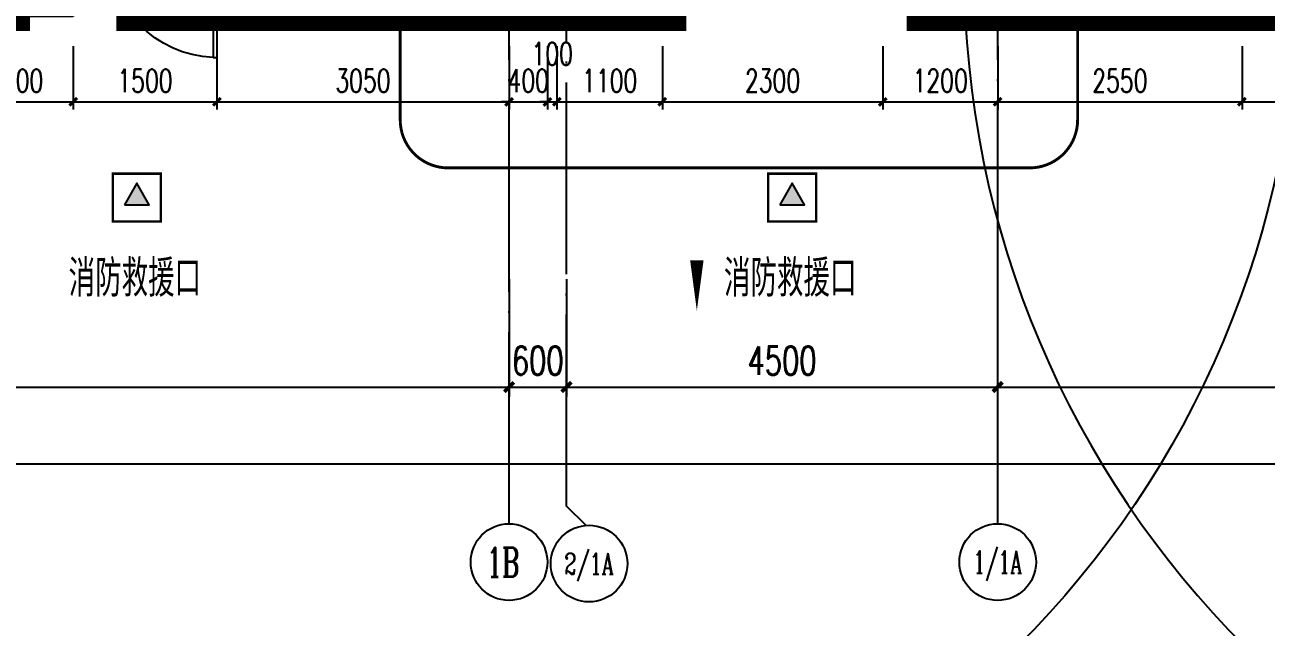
# Model space of a CAD drawing. Extents: x -821772 to -21949, y 506164 to 1049594.
# Drawn here: x -149508 to -136552, y 734747 to 741033 of the extents above; entities that cross this region are included whole.
import ezdxf
from ezdxf.enums import TextEntityAlignment as Align
from ezdxf.xclip import XClip

# ---------------------------------------------------------------- set-up
doc = ezdxf.new("R2010")
doc.units = 0
doc.header["$LTSCALE"] = 1000
doc.header["$MEASUREMENT"] = 0
doc.header["$XCLIPFRAME"] = 2
for name, pattern in [('10平面20250807_t3$0$10平面$0$DASH', [0.35, 0.25, -0.1]), ('10平面20250807_t3$0$DASH', [0.35, 0.25, -0.1]), ('10平面20250807_t3$0$DOTE', [2.42, 2, -0.2, 0.02, -0.2]), ('DASH', [0.35, 0.25, -0.1])]:
    doc.linetypes.add(name, pattern=pattern)
doc.layers.get('Defpoints').update_dxf_attribs({"color": 210})
doc.layers.add('1-防火分区线', color=201, linetype='DASH', lineweight=50)
for name, color, linetype in [('10平面20250807_t3$0$10平面$0$WINDOW', 8, 'Continuous'), ('10平面20250807_t3$0$10平面$0$WINDOW_TEXT', 8, 'Continuous'), ('10平面20250807_t3$0$A-AXIS-D', 8, 'Continuous'), ('10平面20250807_t3$0$A-AXIS-DOTE', 8, '10平面20250807_t3$0$DOTE'), ('10平面20250807_t3$0$A-AXIS-DP', 8, 'Continuous'), ('10平面20250807_t3$0$A-AXIS-SYMB', 8, 'Continuous'), ('10平面20250807_t3$0$A-LIN-V', 8, 'Continuous'), ('10平面20250807_t3$0$A-TEXT', 8, 'Continuous'), ('10平面20250807_t3$0$AS-WALL', 8, 'Continuous'), ('10平面20250807_t3$0$DIM_ELEV', 8, 'Continuous'), ('10平面20250807_t3$0$PUB_HATCH', 8, 'Continuous'), ('10平面20250807_t3$0$PUB_TEXT', 8, 'Continuous'), ('10平面20250807_t3$0$RP-N2-01$0$$0$A-WIND-J', 8, 'Continuous'), ('10平面20250807_t3$0$RP-N2-01$0$A-WIND-J', 8, 'Continuous'), ('10平面20250807_t3$0$SB_ZF消火栓', 10, 'Continuous')]:
    doc.layers.add(name, color=color, linetype=linetype)
doc.styles.add('10平面20250807_t3$0$10平面$0$_TCH_WINDOW', font='SIMPLEX', dxfattribs={"height": 3.5, "bigfont": 'GBCBIG'})
doc.styles.add('10平面20250807_t3$0$_TCH_AXIS', font='COMPLEX', dxfattribs={"bigfont": 'GBCBIG'})
doc.styles.add('10平面20250807_t3$0$_TCH_DIM', font='SIMPLEX', dxfattribs={"bigfont": 'GBCBIG'})
doc.styles.add('10平面20250807_t3$0$_TCH_DIM_T3', font='SIMPLEX', dxfattribs={"width": 0.705882, "bigfont": 'GBCBIG'})
doc.dimstyles.new('10平面20250807_t3$0$_TCH_ARCH&&100', dxfattribs={"dimtxt": 297.5, "dimasz": 100, "dimexe": 100, "dimexo": 100, "dimgap": 126.25, "dimtad": 1, "dimdec": 0, "dimzin": 0, "dimdsep": 46, "dimtxsty": '10平面20250807_t3$0$_TCH_DIM_T3', "dimblk": '10平面20250807_t3$0$_ArchTick', "dimcen": 0.09, "dimclrt": 7, "dimazin": 2, "dimtfac": 1, "dimtdec": 0, "dimtix": 1, "dimtmove": 2, "dimatfit": 3, "dimfxl": 0, "dimtolj": 1, "dimtzin": 0, "dimarcsym": 0})
doc.dimstyles.new('10平面20250807_t3$0$_TCH_ARCH&&80', dxfattribs={"dimtxt": 238, "dimasz": 80, "dimexe": 80, "dimexo": 80, "dimgap": 101, "dimtad": 1, "dimdec": 0, "dimzin": 0, "dimdsep": 46, "dimtxsty": '10平面20250807_t3$0$_TCH_DIM_T3', "dimblk": '10平面20250807_t3$0$_ArchTick', "dimcen": 0.09, "dimclrt": 7, "dimazin": 2, "dimtfac": 1, "dimtdec": 0, "dimtix": 1, "dimtmove": 2, "dimatfit": 3, "dimfxl": 0, "dimtolj": 1, "dimtzin": 0, "dimarcsym": 0})
pattern_1 = [(45, (60, 0), (-60.0001, 60.0001), []), (135, (60, 0), (-60.0001, -60.0001), [])]

# ---------------------------------------------------------------- blocks, each defined once
blk = doc.blocks.new('10平面20250807_t3$0$_ArchTick')
at = {"color": 0, "linetype": 'ByBlock', "const_width": 0.4}
blk.add_lwpolyline([(-0.5, -0.5), (0.5, 0.5)], dxfattribs=at)
blk = doc.blocks.new('*D10019')
at = {"layer": '10平面20250807_t3$0$A-AXIS-D', "color": 0, "lineweight": -2}
for p, q in [((59782, -66440), (59782, -67667)), ((76282, -66440), (76282, -67667)), ((59782, -67567), (76282, -67567))]:
    blk.add_line(p, q, dxfattribs=at)
at = {"layer": 'Defpoints', "color": 0}
for p in [(59782, -66340), (76282, -66340), (76282, -67567)]:
    blk.add_point(p, dxfattribs=at)
at = {"layer": '10平面20250807_t3$0$A-AXIS-D', "color": 0, "lineweight": -2, "xscale": 100, "yscale": 100, "zscale": 100, "rotation": 180}
blk.add_blockref('10平面20250807_t3$0$_ArchTick', (59782, -67567), dxfattribs=at)
at = {"layer": '10平面20250807_t3$0$A-AXIS-D', "color": 0, "lineweight": -2, "xscale": 100, "yscale": 100, "zscale": 100}
blk.add_blockref('10平面20250807_t3$0$_ArchTick', (76282, -67567), dxfattribs=at)
at = {"layer": '10平面20250807_t3$0$A-AXIS-D', "color": 7, "insert": (68032, -67292), "char_height": 297.5, "attachment_point": 5, "style": '10平面20250807_t3$0$_TCH_DIM_T3'}
blk.add_mtext('\\A1;16500', dxfattribs=at)
blk = doc.blocks.new('*D10020')
at = {"layer": '10平面20250807_t3$0$A-AXIS-D', "color": 0, "lineweight": -2}
for p, q in [((76282, -66440), (76282, -67667)), ((76882, -66440), (76882, -67667)), ((76282, -67567), (76882, -67567))]:
    blk.add_line(p, q, dxfattribs=at)
at = {"layer": 'Defpoints', "color": 0}
for p in [(76282, -66340), (76882, -66340), (76882, -67567)]:
    blk.add_point(p, dxfattribs=at)
at = {"layer": '10平面20250807_t3$0$A-AXIS-D', "color": 0, "lineweight": -2, "xscale": 100, "yscale": 100, "zscale": 100, "rotation": 180}
blk.add_blockref('10平面20250807_t3$0$_ArchTick', (76282, -67567), dxfattribs=at)
at = {"layer": '10平面20250807_t3$0$A-AXIS-D', "color": 0, "lineweight": -2, "xscale": 100, "yscale": 100, "zscale": 100}
blk.add_blockref('10平面20250807_t3$0$_ArchTick', (76882, -67567), dxfattribs=at)
at = {"layer": '10平面20250807_t3$0$A-AXIS-D', "color": 7, "insert": (76582, -67292), "char_height": 297.5, "attachment_point": 5, "style": '10平面20250807_t3$0$_TCH_DIM_T3'}
blk.add_mtext('\\A1;600', dxfattribs=at)
blk = doc.blocks.new('*D10021')
at = {"layer": '10平面20250807_t3$0$A-AXIS-D', "color": 0, "lineweight": -2}
for p, q in [((76882, -66440), (76882, -67667)), ((81382, -66440), (81382, -67667)), ((76882, -67567), (81382, -67567))]:
    blk.add_line(p, q, dxfattribs=at)
at = {"layer": 'Defpoints', "color": 0}
for p in [(76882, -66340), (81382, -66340), (81382, -67567)]:
    blk.add_point(p, dxfattribs=at)
at = {"layer": '10平面20250807_t3$0$A-AXIS-D', "color": 0, "lineweight": -2, "xscale": 100, "yscale": 100, "zscale": 100, "rotation": 180}
blk.add_blockref('10平面20250807_t3$0$_ArchTick', (76882, -67567), dxfattribs=at)
at = {"layer": '10平面20250807_t3$0$A-AXIS-D', "color": 0, "lineweight": -2, "xscale": 100, "yscale": 100, "zscale": 100}
blk.add_blockref('10平面20250807_t3$0$_ArchTick', (81382, -67567), dxfattribs=at)
at = {"layer": '10平面20250807_t3$0$A-AXIS-D', "color": 7, "insert": (79132, -67292), "char_height": 297.5, "attachment_point": 5, "style": '10平面20250807_t3$0$_TCH_DIM_T3'}
blk.add_mtext('\\A1;4500', dxfattribs=at)
blk = doc.blocks.new('*D10022')
at = {"layer": '10平面20250807_t3$0$A-AXIS-D', "color": 0, "lineweight": -2}
for p, q in [((81382, -66440), (81382, -67667)), ((91882, -66440), (91882, -67667)), ((81382, -67567), (91882, -67567))]:
    blk.add_line(p, q, dxfattribs=at)
at = {"layer": 'Defpoints', "color": 0}
for p in [(81382, -66340), (91882, -66340), (91882, -67567)]:
    blk.add_point(p, dxfattribs=at)
at = {"layer": '10平面20250807_t3$0$A-AXIS-D', "color": 0, "lineweight": -2, "xscale": 100, "yscale": 100, "zscale": 100, "rotation": 180}
blk.add_blockref('10平面20250807_t3$0$_ArchTick', (81382, -67567), dxfattribs=at)
at = {"layer": '10平面20250807_t3$0$A-AXIS-D', "color": 0, "lineweight": -2, "xscale": 100, "yscale": 100, "zscale": 100}
blk.add_blockref('10平面20250807_t3$0$_ArchTick', (91882, -67567), dxfattribs=at)
at = {"layer": '10平面20250807_t3$0$A-AXIS-D', "color": 7, "insert": (86632, -67292), "char_height": 297.5, "attachment_point": 5, "style": '10平面20250807_t3$0$_TCH_DIM_T3'}
blk.add_mtext('\\A1;10500', dxfattribs=at)
blk = doc.blocks.new('*D10024')
at = {"layer": '10平面20250807_t3$0$A-AXIS-D', "color": 0, "lineweight": -2}
for p, q in [((-33818, -66540), (-33818, -68467)), ((92682, -66540), (92682, -68467)), ((-33818, -68367), (92682, -68367))]:
    blk.add_line(p, q, dxfattribs=at)
at = {"layer": 'Defpoints', "color": 0}
for p in [(-33818, -66440), (92682, -66440), (92682, -68367)]:
    blk.add_point(p, dxfattribs=at)
at = {"layer": '10平面20250807_t3$0$A-AXIS-D', "color": 0, "lineweight": -2, "xscale": 100, "yscale": 100, "zscale": 100, "rotation": 180}
blk.add_blockref('10平面20250807_t3$0$_ArchTick', (-33818, -68367), dxfattribs=at)
at = {"layer": '10平面20250807_t3$0$A-AXIS-D', "color": 0, "lineweight": -2, "xscale": 100, "yscale": 100, "zscale": 100}
blk.add_blockref('10平面20250807_t3$0$_ArchTick', (92682, -68367), dxfattribs=at)
at = {"layer": '10平面20250807_t3$0$A-AXIS-D', "color": 7, "insert": (29432, -68092), "char_height": 297.5, "attachment_point": 5, "style": '10平面20250807_t3$0$_TCH_DIM_T3'}
blk.add_mtext('\\A1;126500', dxfattribs=at)
blk = doc.blocks.new('10平面20250807_t3$0$10平面$0$$DorLib2D$00000126')
at = {"color": 0, "linetype": 'Continuous'}
for p, q in [((-0.532, 0.5), (-0.532, 0.9)), ((0.532, 0.9), (0.532, 0.5))]:
    blk.add_line(p, q, dxfattribs=at)
at = {"color": 0, "linetype": '10平面20250807_t3$0$10平面$0$DASH'}
for p, q in [((-0.532, 0.9), (0.532, 0.9)), ((-0.532, 0.5), (0.532, 0.5))]:
    blk.add_line(p, q, dxfattribs=at)
blk = doc.blocks.new('10平面20250807_t3$0$DOOR2DLIB$SYSLIB$00000123')
at = {"color": 0}
for p, q in [((0.475, -0.0014), (0.475, 0.7521)), ((0.475, 0.7521), (0.5, 0.7521)), ((0.5, -0.0014), (0.5, 0.7521)), ((-0.5, 0), (-0.5, 0.252)), ((-0.475, 0.252), (-0.5, 0.252)), ((-0.475, 0), (-0.475, 0.252)), ((-0.475, 0), (-0.5, 0)), ((0.475, -0.0014), (0.5, -0.0014))]:
    blk.add_line(p, q, dxfattribs=at)
for centre, radius, start, end in [((0.5046, -0.0019), 0.7546, 92.24927, 179.72377), ((-0.5008, 0.0026), 0.2508, 359.78987, 84.09744)]:
    blk.add_arc(centre, radius, start, end, dxfattribs=at)
blk = doc.blocks.new('10平面20250807_t3$0$G$C325EBD4F')
at = {"layer": '10平面20250807_t3$0$PUB_HATCH'}
h = blk.add_hatch(dxfattribs=at)
h.set_pattern_fill('多孔材料', color=256, scale=30, style=0)
h.set_pattern_definition(pattern_1)
h.paths.add_polyline_path([(3700, -50), (3700, 250), (3400, 250)])
h = blk.add_hatch(dxfattribs=at)
h.set_pattern_fill('多孔材料', color=256, scale=30, style=0)
h.set_pattern_definition(pattern_1)
h.paths.add_polyline_path([(3700, -50), (3400, 250), (3400, -300), (3700, -600)])
h = blk.add_hatch(dxfattribs=at)
h.set_pattern_fill('多孔材料', color=256, scale=30, style=0)
h.set_pattern_definition(pattern_1)
h.paths.add_polyline_path([(5500, 250), (5200, 250), (5200, -50)])
h = blk.add_hatch(dxfattribs=at)
h.set_pattern_fill('多孔材料', color=256, scale=30, style=0)
h.set_pattern_definition(pattern_1)
h.paths.add_polyline_path([(5500, 250), (5200, -50), (5200, -600), (5500, -300)])
h = blk.add_hatch(dxfattribs=at)
h.set_pattern_fill('多孔材料', color=256, scale=30, style=0)
h.set_pattern_definition(pattern_1)
h.paths.add_polyline_path([(3700, -600), (3400, -300), (2500, -300), (2500, -600)])
h = blk.add_hatch(dxfattribs=at)
h.set_pattern_fill('多孔材料', color=256, scale=30, style=0)
h.set_pattern_definition(pattern_1)
h.paths.add_polyline_path([(6400, -300), (5500, -300), (5200, -600), (6400, -600)])
at = {"layer": '10平面20250807_t3$0$10平面$0$WINDOW'}
blk.add_line((5200, -50), (3700, -50), dxfattribs=at)
at = {"layer": '10平面20250807_t3$0$AS-WALL'}
for p, q in [((3700, 250), (3400, 250)), ((3400, 250), (3400, -300)), ((3700, -50), (3700, 250)), ((5500, 250), (5200, 250)), ((5200, 250), (5200, -50)), ((5500, 250), (5500, -300)), ((3700, -50), (3700, -600)), ((5200, -50), (5200, -600)), ((3400, -300), (2500, -300)), ((2500, -600), (2500, -300)), ((6400, -300), (5500, -300)), ((6400, -600), (6400, -300)), ((3700, -600), (2500, -600)), ((6400, -600), (5200, -600))]:
    blk.add_line(p, q, dxfattribs=at)
at = {"layer": '10平面20250807_t3$0$10平面$0$WINDOW'}
ref = blk.add_blockref('10平面20250807_t3$0$DOOR2DLIB$SYSLIB$00000123', (4450, 100), dxfattribs=dict(at, xscale=-1500, yscale=1500, zscale=300, rotation=180.0000000000445))
ref.add_attrib('A', 'MLC1584', (4117, 313), dxfattribs={"layer": '10平面20250807_t3$0$10平面$0$WINDOW_TEXT', "ltscale": 500, "height": 148.8, "style": '10平面20250807_t3$0$10平面$0$_TCH_WINDOW', "width": 0.705882})
ref = blk.add_blockref('10平面20250807_t3$0$10平面$0$$DorLib2D$00000126', (0, -450), dxfattribs=dict(at, xscale=5000, yscale=-300, zscale=300, rotation=180.0000000000008))
ref.add_attrib('A', 'JLM5050', (-301, -594), dxfattribs={"layer": '10平面20250807_t3$0$10平面$0$WINDOW_TEXT', "ltscale": 500, "height": 148.8, "style": '10平面20250807_t3$0$10平面$0$_TCH_WINDOW', "width": 0.705882})
blk = doc.blocks.new('10平面20250807_t3$0$RP-N2-01$0$$0$xfjy')
at = {"layer": '10平面20250807_t3$0$RP-N2-01$0$$0$A-WIND-J'}
h = blk.add_hatch(color=256, dxfattribs=at)
h.dxf.hatch_style = 1
h.paths.add_polyline_path([(1141876, -26214), (1142135, -26214), (1142005, -25989)])
at = {"layer": '10平面20250807_t3$0$RP-N2-01$0$$0$A-WIND-J', "const_width": 25}
blk.add_lwpolyline([(1141755, -25889), (1141755, -26389), (1142255, -26389), (1142255, -25889)], close=True, dxfattribs=at)
at = {"layer": '10平面20250807_t3$0$RP-N2-01$0$$0$A-WIND-J'}
for points in [[(1141755, -26389), (1142255, -26389), (1142255, -25889), (1141755, -25889)], [(1141876, -26214), (1142135, -26214), (1142005, -25989)]]:
    blk.add_lwpolyline(points, close=True, dxfattribs=at)
blk = doc.blocks.new('10平面20250807_t3$0$RP-N2-01$0$xfjy')
at = {"layer": '10平面20250807_t3$0$RP-N2-01$0$$0$A-WIND-J'}
blk.add_blockref('10平面20250807_t3$0$RP-N2-01$0$$0$xfjy', (0, 0), dxfattribs=at)
blk = doc.blocks.new('10平面20250807_t3$0$1232')
at = {"layer": '10平面20250807_t3$0$RP-N2-01$0$A-WIND-J'}
for p in [(-1290345, 765369, 0), (-1283505, 765369, 0)]:
    blk.add_blockref('10平面20250807_t3$0$RP-N2-01$0$xfjy', p, dxfattribs=at)
at = {"layer": '10平面20250807_t3$0$A-TEXT', "style": '10平面20250807_t3$0$_TCH_DIM'}
for p in [(-149051, 738197, 0), (-142211, 738197, 0)]:
    blk.add_text('消防救援口', height=384.1, dxfattribs=at).set_placement(p)
blk = doc.blocks.new('10平面20250807_t3$0$3132')
at = {"layer": '10平面20250807_t3$0$DIM_ELEV', "linetype": '10平面20250807_t3$0$DASH', "const_width": 30}
blk.add_lwpolyline([(-145090, 752900), (-139020, 752900, -0.414214), (-138520, 752400), (-138520, 740040, -0.414214), (-139020, 739540), (-145090, 739540, -0.414214), (-145590, 740040), (-145590, 752400, -0.414214)], format="xyb", close=True, dxfattribs=at)
blk = doc.blocks.new('10平面20250807_t3$0$A$C5D961328')
at = {"layer": '10平面20250807_t3$0$A-LIN-V', "ltscale": 500}
blk.add_circle((350, 40), 10001, dxfattribs=at)
blk = doc.blocks.new('10平面20250807_t3$0$234243242332')
at = {"layer": '10平面20250807_t3$0$SB_ZF消火栓'}
blk.add_blockref('10平面20250807_t3$0$A$C5D961328', (-146566, 741580), dxfattribs=at)
at = {"layer": '10平面20250807_t3$0$SB_ZF消火栓', "xscale": -1}
blk.add_blockref('10平面20250807_t3$0$A$C5D961328', (-129354, 741580), dxfattribs=at)
blk = doc.blocks.new('*D12291')
at = {"layer": '10平面20250807_t3$0$A-AXIS-DP', "color": 0, "lineweight": -2}
for p, q in [((-150204, 740810), (-150204, 740150)), ((-149004, 740810), (-149004, 740150)), ((-150204, 740230), (-149004, 740230))]:
    blk.add_line(p, q, dxfattribs=at)
at = {"layer": 'Defpoints', "color": 0}
for p in [(-150204, 740890), (-149004, 740890), (-149004, 740230)]:
    blk.add_point(p, dxfattribs=at)
at = {"layer": '10平面20250807_t3$0$A-AXIS-DP', "color": 0, "lineweight": -2, "xscale": 80, "yscale": 80, "zscale": 80, "rotation": 180}
blk.add_blockref('10平面20250807_t3$0$_ArchTick', (-150204, 740230), dxfattribs=at)
at = {"layer": '10平面20250807_t3$0$A-AXIS-DP', "color": 0, "lineweight": -2, "xscale": 80, "yscale": 80, "zscale": 80}
blk.add_blockref('10平面20250807_t3$0$_ArchTick', (-149004, 740230), dxfattribs=at)
at = {"layer": '10平面20250807_t3$0$A-AXIS-DP', "color": 7, "insert": (-149604, 740450), "char_height": 238, "attachment_point": 5, "style": '10平面20250807_t3$0$_TCH_DIM_T3'}
blk.add_mtext('\\A1;1200', dxfattribs=at)
blk = doc.blocks.new('*D12292')
at = {"layer": '10平面20250807_t3$0$A-AXIS-DP', "color": 0, "lineweight": -2}
for p, q in [((-149004, 740810), (-149004, 740150)), ((-147504, 740810), (-147504, 740150)), ((-149004, 740230), (-147504, 740230))]:
    blk.add_line(p, q, dxfattribs=at)
at = {"layer": 'Defpoints', "color": 0}
for p in [(-149004, 740890), (-147504, 740890), (-147504, 740230)]:
    blk.add_point(p, dxfattribs=at)
at = {"layer": '10平面20250807_t3$0$A-AXIS-DP', "color": 0, "lineweight": -2, "xscale": 80, "yscale": 80, "zscale": 80, "rotation": 180}
blk.add_blockref('10平面20250807_t3$0$_ArchTick', (-149004, 740230), dxfattribs=at)
at = {"layer": '10平面20250807_t3$0$A-AXIS-DP', "color": 0, "lineweight": -2, "xscale": 80, "yscale": 80, "zscale": 80}
blk.add_blockref('10平面20250807_t3$0$_ArchTick', (-147504, 740230), dxfattribs=at)
at = {"layer": '10平面20250807_t3$0$A-AXIS-DP', "color": 7, "insert": (-148254, 740450), "char_height": 238, "attachment_point": 5, "style": '10平面20250807_t3$0$_TCH_DIM_T3'}
blk.add_mtext('\\A1;1500', dxfattribs=at)
blk = doc.blocks.new('*D12293')
at = {"layer": '10平面20250807_t3$0$A-AXIS-DP', "color": 0, "lineweight": -2}
for p, q in [((-147504, 740810), (-147504, 740150)), ((-144454, 740810), (-144454, 740150)), ((-147504, 740230), (-144454, 740230))]:
    blk.add_line(p, q, dxfattribs=at)
at = {"layer": 'Defpoints', "color": 0}
for p in [(-147504, 740890), (-144454, 740890), (-144454, 740230)]:
    blk.add_point(p, dxfattribs=at)
at = {"layer": '10平面20250807_t3$0$A-AXIS-DP', "color": 0, "lineweight": -2, "xscale": 80, "yscale": 80, "zscale": 80, "rotation": 180}
blk.add_blockref('10平面20250807_t3$0$_ArchTick', (-147504, 740230), dxfattribs=at)
at = {"layer": '10平面20250807_t3$0$A-AXIS-DP', "color": 0, "lineweight": -2, "xscale": 80, "yscale": 80, "zscale": 80}
blk.add_blockref('10平面20250807_t3$0$_ArchTick', (-144454, 740230), dxfattribs=at)
at = {"layer": '10平面20250807_t3$0$A-AXIS-DP', "color": 7, "insert": (-145979, 740450), "char_height": 238, "attachment_point": 5, "style": '10平面20250807_t3$0$_TCH_DIM_T3'}
blk.add_mtext('\\A1;3050', dxfattribs=at)
blk = doc.blocks.new('*D12294')
at = {"layer": '10平面20250807_t3$0$A-AXIS-DP', "color": 0, "lineweight": -2}
for p, q in [((-144454, 740810), (-144454, 740150)), ((-144054, 740810), (-144054, 740150)), ((-144454, 740230), (-144534, 740230)), ((-144454, 740230), (-144054, 740230)), ((-144054, 740230), (-143974, 740230))]:
    blk.add_line(p, q, dxfattribs=at)
at = {"layer": 'Defpoints', "color": 0}
for p in [(-144454, 740890), (-144054, 740890), (-144054, 740230)]:
    blk.add_point(p, dxfattribs=at)
at = {"layer": '10平面20250807_t3$0$A-AXIS-DP', "color": 0, "lineweight": -2, "xscale": 80, "yscale": 80, "zscale": 80}
blk.add_blockref('10平面20250807_t3$0$_ArchTick', (-144454, 740230), dxfattribs=at)
at = {"layer": '10平面20250807_t3$0$A-AXIS-DP', "color": 0, "lineweight": -2, "xscale": 80, "yscale": 80, "zscale": 80, "rotation": 180}
blk.add_blockref('10平面20250807_t3$0$_ArchTick', (-144054, 740230), dxfattribs=at)
at = {"layer": '10平面20250807_t3$0$A-AXIS-DP', "color": 7, "insert": (-144254, 740450), "char_height": 238, "attachment_point": 5, "style": '10平面20250807_t3$0$_TCH_DIM_T3'}
blk.add_mtext('\\A1;400', dxfattribs=at)
blk = doc.blocks.new('*D12295')
at = {"layer": '10平面20250807_t3$0$A-AXIS-DP', "color": 0, "lineweight": -2}
for p, q in [((-144054, 740810), (-144054, 740150)), ((-143954, 740810), (-143954, 740150)), ((-144054, 740230), (-144134, 740230)), ((-144054, 740230), (-143954, 740230)), ((-143954, 740230), (-143874, 740230))]:
    blk.add_line(p, q, dxfattribs=at)
at = {"layer": 'Defpoints', "color": 0}
for p in [(-144054, 740890), (-143954, 740890), (-143954, 740230)]:
    blk.add_point(p, dxfattribs=at)
at = {"layer": '10平面20250807_t3$0$A-AXIS-DP', "color": 0, "lineweight": -2, "xscale": 80, "yscale": 80, "zscale": 80}
blk.add_blockref('10平面20250807_t3$0$_ArchTick', (-144054, 740230), dxfattribs=at)
at = {"layer": '10平面20250807_t3$0$A-AXIS-DP', "color": 0, "lineweight": -2, "xscale": 80, "yscale": 80, "zscale": 80, "rotation": 180}
blk.add_blockref('10平面20250807_t3$0$_ArchTick', (-143954, 740230), dxfattribs=at)
at = {"layer": '10平面20250807_t3$0$A-AXIS-DP', "color": 7, "insert": (-144004, 740730), "char_height": 238, "attachment_point": 5, "style": '10平面20250807_t3$0$_TCH_DIM_T3'}
blk.add_mtext('\\A1;100', dxfattribs=at)
blk = doc.blocks.new('*D12296')
at = {"layer": '10平面20250807_t3$0$A-AXIS-DP', "color": 0, "lineweight": -2}
for p, q in [((-143954, 740810), (-143954, 740150)), ((-142854, 740810), (-142854, 740150)), ((-143954, 740230), (-142854, 740230))]:
    blk.add_line(p, q, dxfattribs=at)
at = {"layer": 'Defpoints', "color": 0}
for p in [(-143954, 740890), (-142854, 740890), (-142854, 740230)]:
    blk.add_point(p, dxfattribs=at)
at = {"layer": '10平面20250807_t3$0$A-AXIS-DP', "color": 0, "lineweight": -2, "xscale": 80, "yscale": 80, "zscale": 80, "rotation": 180}
blk.add_blockref('10平面20250807_t3$0$_ArchTick', (-143954, 740230), dxfattribs=at)
at = {"layer": '10平面20250807_t3$0$A-AXIS-DP', "color": 0, "lineweight": -2, "xscale": 80, "yscale": 80, "zscale": 80}
blk.add_blockref('10平面20250807_t3$0$_ArchTick', (-142854, 740230), dxfattribs=at)
at = {"layer": '10平面20250807_t3$0$A-AXIS-DP', "color": 7, "insert": (-143404, 740450), "char_height": 238, "attachment_point": 5, "style": '10平面20250807_t3$0$_TCH_DIM_T3'}
blk.add_mtext('\\A1;1100', dxfattribs=at)
blk = doc.blocks.new('*D12297')
at = {"layer": '10平面20250807_t3$0$A-AXIS-DP', "color": 0, "lineweight": -2}
for p, q in [((-142854, 740810), (-142854, 740150)), ((-140554, 740810), (-140554, 740150)), ((-142854, 740230), (-140554, 740230))]:
    blk.add_line(p, q, dxfattribs=at)
at = {"layer": 'Defpoints', "color": 0}
for p in [(-142854, 740890), (-140554, 740890), (-140554, 740230)]:
    blk.add_point(p, dxfattribs=at)
at = {"layer": '10平面20250807_t3$0$A-AXIS-DP', "color": 0, "lineweight": -2, "xscale": 80, "yscale": 80, "zscale": 80, "rotation": 180}
blk.add_blockref('10平面20250807_t3$0$_ArchTick', (-142854, 740230), dxfattribs=at)
at = {"layer": '10平面20250807_t3$0$A-AXIS-DP', "color": 0, "lineweight": -2, "xscale": 80, "yscale": 80, "zscale": 80}
blk.add_blockref('10平面20250807_t3$0$_ArchTick', (-140554, 740230), dxfattribs=at)
at = {"layer": '10平面20250807_t3$0$A-AXIS-DP', "color": 7, "insert": (-141704, 740450), "char_height": 238, "attachment_point": 5, "style": '10平面20250807_t3$0$_TCH_DIM_T3'}
blk.add_mtext('\\A1;2300', dxfattribs=at)
blk = doc.blocks.new('*D12298')
at = {"layer": '10平面20250807_t3$0$A-AXIS-DP', "color": 0, "lineweight": -2}
for p, q in [((-140554, 740810), (-140554, 740150)), ((-139354, 740810), (-139354, 740150)), ((-140554, 740230), (-139354, 740230))]:
    blk.add_line(p, q, dxfattribs=at)
at = {"layer": 'Defpoints', "color": 0}
for p in [(-140554, 740890), (-139354, 740890), (-139354, 740230)]:
    blk.add_point(p, dxfattribs=at)
at = {"layer": '10平面20250807_t3$0$A-AXIS-DP', "color": 0, "lineweight": -2, "xscale": 80, "yscale": 80, "zscale": 80, "rotation": 180}
blk.add_blockref('10平面20250807_t3$0$_ArchTick', (-140554, 740230), dxfattribs=at)
at = {"layer": '10平面20250807_t3$0$A-AXIS-DP', "color": 0, "lineweight": -2, "xscale": 80, "yscale": 80, "zscale": 80}
blk.add_blockref('10平面20250807_t3$0$_ArchTick', (-139354, 740230), dxfattribs=at)
at = {"layer": '10平面20250807_t3$0$A-AXIS-DP', "color": 7, "insert": (-139954, 740450), "char_height": 238, "attachment_point": 5, "style": '10平面20250807_t3$0$_TCH_DIM_T3'}
blk.add_mtext('\\A1;1200', dxfattribs=at)
blk = doc.blocks.new('*D12299')
at = {"layer": '10平面20250807_t3$0$A-AXIS-DP', "color": 0, "lineweight": -2}
for p, q in [((-139354, 740810), (-139354, 740150)), ((-136804, 740810), (-136804, 740150)), ((-139354, 740230), (-136804, 740230))]:
    blk.add_line(p, q, dxfattribs=at)
at = {"layer": 'Defpoints', "color": 0}
for p in [(-139354, 740890), (-136804, 740890), (-136804, 740230)]:
    blk.add_point(p, dxfattribs=at)
at = {"layer": '10平面20250807_t3$0$A-AXIS-DP', "color": 0, "lineweight": -2, "xscale": 80, "yscale": 80, "zscale": 80, "rotation": 180}
blk.add_blockref('10平面20250807_t3$0$_ArchTick', (-139354, 740230), dxfattribs=at)
at = {"layer": '10平面20250807_t3$0$A-AXIS-DP', "color": 0, "lineweight": -2, "xscale": 80, "yscale": 80, "zscale": 80}
blk.add_blockref('10平面20250807_t3$0$_ArchTick', (-136804, 740230), dxfattribs=at)
at = {"layer": '10平面20250807_t3$0$A-AXIS-DP', "color": 7, "insert": (-138079, 740450), "char_height": 238, "attachment_point": 5, "style": '10平面20250807_t3$0$_TCH_DIM_T3'}
blk.add_mtext('\\A1;2550', dxfattribs=at)
blk = doc.blocks.new('*D12300')
at = {"layer": '10平面20250807_t3$0$A-AXIS-DP', "color": 0, "lineweight": -2}
for p, q in [((-136804, 740810), (-136804, 740150)), ((-131804, 740810), (-131804, 740150)), ((-136804, 740230), (-131804, 740230))]:
    blk.add_line(p, q, dxfattribs=at)
at = {"layer": 'Defpoints', "color": 0}
for p in [(-136804, 740890), (-131804, 740890), (-131804, 740230)]:
    blk.add_point(p, dxfattribs=at)
at = {"layer": '10平面20250807_t3$0$A-AXIS-DP', "color": 0, "lineweight": -2, "xscale": 80, "yscale": 80, "zscale": 80, "rotation": 180}
blk.add_blockref('10平面20250807_t3$0$_ArchTick', (-136804, 740230), dxfattribs=at)
at = {"layer": '10平面20250807_t3$0$A-AXIS-DP', "color": 0, "lineweight": -2, "xscale": 80, "yscale": 80, "zscale": 80}
blk.add_blockref('10平面20250807_t3$0$_ArchTick', (-131804, 740230), dxfattribs=at)
at = {"layer": '10平面20250807_t3$0$A-AXIS-DP', "color": 7, "insert": (-134304, 740450), "char_height": 238, "attachment_point": 5, "style": '10平面20250807_t3$0$_TCH_DIM_T3'}
blk.add_mtext('\\A1;5000', dxfattribs=at)
blk = doc.blocks.new('10平面20250807_t3$0$dote')
at = {"layer": '10平面20250807_t3$0$A-AXIS-D'}
for centre in [(76282.2, -69393.9), (77117.3, -69410), (81382.2, -69393.9)]:
    blk.add_circle(centre, 400, dxfattribs=at)
at = {"layer": '10平面20250807_t3$0$A-AXIS-DOTE'}
for p, q in [((76282.2, -68993.9), (76282.2, 36606.4)), ((81382.2, -68993.9), (81382.2, 36662.3)), ((76882.2, -68810), (76882.2, 36400)), ((77087, -69011.1), (76882.2, -68810))]:
    blk.add_line(p, q, dxfattribs=at)
at = {"layer": '10平面20250807_t3$0$PUB_TEXT', "style": '10平面20250807_t3$0$_TCH_AXIS'}
for s, height, width, p, p2 in [('1B ', 307.25, 0.551724, (76048.1, -69547.5), (76516.3, -69547.5)), ('2/1A', 219.77, 0.65625, (76859.8, -69519.9), (77374.8, -69519.9)), ('1/1A', 232.83, 0.65625, (81127.5, -69510.3), (81636.9, -69510.3))]:
    blk.add_text(s, height=height, dxfattribs=dict(at, width=width)).set_placement(p, p2, align=Align.FIT)
at = {"layer": '10平面20250807_t3$0$A-AXIS-D'}
for base, p1, p2, picture, middle in [((92682.2, -68366.7), (-33817.8, -66440), (92682.2, -66440), '*D10024', (29432.2, -68091.7)), ((76282.2, -67566.7), (59782.2, -66340), (76282.2, -66340), '*D10019', (68032.2, -67291.7)), ((76882.2, -67566.7), (76282.2, -66340), (76882.2, -66340), '*D10020', (76582.2, -67291.7)), ((81382.2, -67566.7), (76882.2, -66340), (81382.2, -66340), '*D10021', (79132.2, -67291.7)), ((91882.2, -67566.7), (81382.2, -66340), (91882.2, -66340), '*D10022', (86632.2, -67291.7))]:
    dim = blk.add_linear_dim(base=base, p1=p1, p2=p2, angle=0, dimstyle='10平面20250807_t3$0$_TCH_ARCH&&100', override={"dimgap": 0}, dxfattribs=at)
    dim.commit()
    dim.dimension.update_dxf_attribs({"geometry": picture, "text_midpoint": middle, "dimtype": 129})
blk = doc.blocks.new('10平面20250807_t3')
at = {"layer": '10平面20250807_t3$0$A-AXIS-SYMB'}
blk.add_lwpolyline([(-142494.2, 739510, 0, 0, 0), (-142494.2, 738050, 0, 140, 0), (-142494.2, 738575, 0, 0, 0)], format="xyseb", dxfattribs=at)
for name, p in [('10平面20250807_t3$0$1232', (0, 0)), ('10平面20250807_t3$0$G$C325EBD4F', (-152704.2, 741720))]:
    blk.add_blockref(name, p)
at = {"layer": '10平面20250807_t3$0$A-AXIS-DP'}
blk.add_blockref('10平面20250807_t3$0$3132', (0, 0), dxfattribs=at)
at = {"layer": '10平面20250807_t3$0$AS-WALL'}
blk.add_blockref('10平面20250807_t3$0$dote', (-220736.4, 804820), dxfattribs=at)
at = {"layer": '10平面20250807_t3$0$SB_ZF消火栓', "linetype": 'Continuous'}
blk.add_blockref('10平面20250807_t3$0$234243242332', (0, 0), dxfattribs=at)
at = {"layer": '10平面20250807_t3$0$A-AXIS-DP'}
for p1, p2, picture, middle in [((-150204.2, 740890), (-149004.2, 740890), '*D12291', (-149604.2, 740450)), ((-149004.2, 740890), (-147504.2, 740890), '*D12292', (-148254.2, 740450)), ((-147504.2, 740890), (-144454.2, 740890), '*D12293', (-145979.2, 740450)), ((-144454.2, 740890), (-144054.2, 740890), '*D12294', (-144254.2, 740450)), ((-143954.2, 740890), (-142854.2, 740890), '*D12296', (-143404.2, 740450)), ((-142854.2, 740890), (-140554.2, 740890), '*D12297', (-141704.2, 740450)), ((-140554.2, 740890), (-139354.2, 740890), '*D12298', (-139954.2, 740450)), ((-139354.2, 740890), (-136804.2, 740890), '*D12299', (-138079.2, 740450)), ((-136804.2, 740890), (-131804.2, 740890), '*D12300', (-134304.2, 740450))]:
    dim = blk.add_aligned_dim(p1=p1, p2=p2, distance=-660, dimstyle='10平面20250807_t3$0$_TCH_ARCH&&80', dxfattribs=at)
    dim.commit()
    dim.dimension.update_dxf_attribs({"geometry": picture, "text_midpoint": middle})
dim = blk.add_linear_dim(base=(-143954.2, 740230), p1=(-144054.2, 740890), p2=(-143954.2, 740890), angle=0, dimstyle='10平面20250807_t3$0$_TCH_ARCH&&80', dxfattribs=at)
dim.commit()
dim.dimension.update_dxf_attribs({"geometry": '*D12295', "text_midpoint": (-144004.2, 740730), "dimtype": 129})

msp = doc.modelspace()

# ---------------------------------------------------------------- block references
at = {"ltscale": 100}
ref = msp.add_blockref('10平面20250807_t3', (0, 0), dxfattribs=at)
XClip(ref).set_block_clipping_path([(-386212.6353242097, 506163.79756496), (-21948.7593967821, 884998.2285294847)])

# ---------------------------------------------------------------- next in the draw order: linework, layer by layer
at = {"layer": '1-防火分区线', "color": 1, "linetype": 'DASH', "ltscale": 5, "const_width": 500}
msp.add_lwpolyline([(-143954.2, 832520), (-143954.2, 741220), (-148304.2, 741220), (-148304.2, 741720), (-149704.2, 741720), (-149704.2, 741220), (-164804.2, 741220), (-164804.2, 741720), (-166204.2, 741720), (-166204.2, 741220), (-181304.2, 741220), (-181304.2, 741720), (-182704.2, 741720), (-182704.2, 741220), (-197804.2, 741220), (-197804.2, 741720), (-199204.2, 741720), (-199204.2, 741220), (-214304.2, 741220)], dxfattribs=at)
msp.add_lwpolyline([(-143954.2, 832520), (-128054.2, 832520), (-128054.2, 782620), (-131454.2, 782620), (-131454.2, 774770), (-128054.2, 774770), (-128054.2, 741220), (-140054.2, 741220), (-140054.2, 741720), (-142854.2, 741720), (-142854.2, 741220), (-143954.2, 741220), (-143954.2, 823320)], close=True, dxfattribs=at)

doc.saveas('drawing.dxf')
